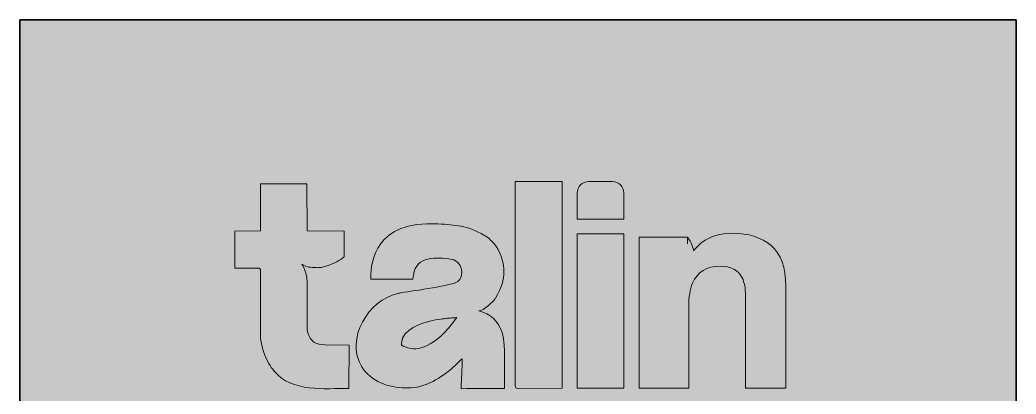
# Model space of a CAD drawing. Header units: centimetres. Extents: x -8 to 123, y -18 to 6.
# Drawn here: x 77.89 to 90.87, y -7.92 to -3.04 of the extents above; entities that cross this region are included whole.
import ezdxf

# ---------------------------------------------------------------- set-up
doc = ezdxf.new("R2010")
doc.units = ezdxf.units.CM
doc.header["$MEASUREMENT"] = 0
doc.layers.add('Layer 1', color=7, linetype='Continuous', lineweight=0)

# ---------------------------------------------------------------- blocks, each defined once
blk = doc.blocks.new('Block_20')
at = {"layer": 'Layer 1', "true_color": 0xf8f8f8, "transparency": 33554687}
h = blk.add_hatch(color=7, dxfattribs=at)
h.dxf.hatch_style = 2
edge = h.paths.add_edge_path()
edge.add_spline(control_points=[(81.789, -7.267), (81.684, -7.25), (81.631, -7.151), (81.631, -7.041), (81.631, -7.041), (81.631, -6.449), (81.631, -6.449), (81.631, -6.374), (81.607, -6.299), (81.562, -6.227), (81.605, -6.259), (81.662, -6.266), (81.716, -6.269), (81.723, -6.27), (81.731, -6.271), (81.739, -6.27), (81.749, -6.271), (81.757, -6.271), (81.765, -6.271), (81.776, -6.271), (81.786, -6.271), (81.794, -6.27), (81.797, -6.27), (81.799, -6.27), (81.8, -6.269), (81.805, -6.269), (81.81, -6.268), (81.814, -6.267), (81.816, -6.267), (81.817, -6.267), (81.818, -6.267), (81.923, -6.243), (82.005, -6.207), (82.071, -6.163), (82.085, -6.153), (82.099, -6.143), (82.112, -6.132), (82.112, -6.132), (82.112, -6.132), (82.113, -6.131), (82.113, -6.131), (82.112, -6.131), (82.112, -6.131), (82.112, -6.131), (82.112, -5.795), (82.112, -5.795), (82.112, -5.795), (81.631, -5.793), (81.631, -5.793), (81.631, -5.793), (81.629, -5.179), (81.629, -5.179), (81.629, -5.179), (81.026, -5.179), (81.026, -5.179), (81.026, -5.179), (81.026, -5.793), (81.026, -5.793), (81.026, -5.793), (80.69, -5.795), (80.69, -5.795), (80.69, -5.795), (80.691, -6.277), (80.691, -6.277), (80.691, -6.277), (81.006, -6.276), (81.006, -6.276), (81.014, -6.281), (81.022, -6.293), (81.026, -6.307), (81.026, -6.307), (81.026, -7.193), (81.026, -7.193), (81.044, -7.308), (81.075, -7.418), (81.133, -7.517), (81.152, -7.553), (81.176, -7.587), (81.203, -7.619), (81.436, -7.897), (81.854, -7.843), (82.177, -7.843), (82.177, -7.843), (82.178, -7.28), (82.178, -7.28), (82.178, -7.28), (81.864, -7.278), (81.864, -7.278), (81.864, -7.278), (81.789, -7.267), (81.789, -7.267)], knot_values=[0, 0, 0, 0, 1, 1, 1, 2, 2, 2, 3, 3, 3, 4, 4, 4, 5, 5, 5, 6, 6, 6, 7, 7, 7, 8, 8, 8, 9, 9, 9, 10, 10, 10, 11, 11, 11, 12, 12, 12, 13, 13, 13, 14, 14, 14, 15, 15, 15, 16, 16, 16, 17, 17, 17, 18, 18, 18, 19, 19, 19, 20, 20, 20, 21, 21, 21, 22, 22, 22, 23, 23, 23, 24, 24, 24, 25, 25, 25, 26, 26, 26, 27, 27, 27, 28, 28, 28, 29, 29, 29, 30, 30, 30, 30], degree=3, periodic=0)
h = blk.add_hatch(color=7, dxfattribs=at)
h.dxf.hatch_style = 2
edge = h.paths.add_edge_path()
edge.add_spline(control_points=[(82.942, -7.316), (82.89, -7.301), (82.861, -7.278), (82.861, -7.278), (82.86, -7.245), (82.865, -7.216), (82.876, -7.189), (82.94, -7.032), (83.191, -6.967), (83.375, -6.94), (83.393, -6.938), (83.412, -6.936), (83.433, -6.934), (83.452, -6.931), (83.47, -6.929), (83.486, -6.928), (83.489, -6.928), (83.492, -6.928), (83.496, -6.927), (83.519, -6.926), (83.537, -6.924), (83.551, -6.924), (83.569, -6.922), (83.58, -6.922), (83.58, -6.922), (83.287, -7.334), (83.057, -7.348), (82.942, -7.316)], knot_values=[0, 0, 0, 0, 1, 1, 1, 2, 2, 2, 3, 3, 3, 4, 4, 4, 5, 5, 5, 6, 6, 6, 7, 7, 7, 8, 8, 8, 9, 9, 9, 9], degree=3, periodic=0)
edge = h.paths.add_edge_path()
edge.add_spline(control_points=[(84.204, -7.843), (84.203, -7.752), (84.203, -7.665), (84.201, -7.573), (84.197, -7.42), (84.217, -7.268), (84.171, -7.117), (84.125, -6.966), (84.019, -6.87), (83.866, -6.835), (83.919, -6.827), (83.968, -6.787), (84.009, -6.751), (84.014, -6.747), (84.02, -6.741), (84.026, -6.735), (84.033, -6.729), (84.039, -6.723), (84.044, -6.718), (84.053, -6.71), (84.059, -6.703), (84.064, -6.697), (84.066, -6.695), (84.067, -6.693), (84.069, -6.691), (84.071, -6.687), (84.074, -6.684), (84.077, -6.68), (84.078, -6.679), (84.079, -6.678), (84.079, -6.677), (84.174, -6.529), (84.2, -6.397), (84.195, -6.287), (84.182, -6.166), (84.144, -6.054), (84.071, -5.964), (84.069, -5.962), (84.068, -5.961), (84.066, -5.958), (84.03, -5.915), (83.986, -5.877), (83.933, -5.846), (83.838, -5.79), (83.738, -5.752), (83.636, -5.73), (83.552, -5.716), (83.452, -5.705), (83.334, -5.702), (83.289, -5.701), (83.241, -5.7), (83.19, -5.701), (82.467, -5.71), (82.456, -6.292), (82.462, -6.419), (82.462, -6.419), (83.009, -6.419), (83.009, -6.419), (83.028, -6.124), (83.26, -6.135), (83.476, -6.154), (83.679, -6.172), (83.675, -6.395), (83.594, -6.452), (83.527, -6.501), (83.027, -6.573), (82.867, -6.595), (82.865, -6.595), (82.864, -6.595), (82.863, -6.596), (82.846, -6.6), (82.829, -6.603), (82.812, -6.607), (82.427, -6.693), (82.124, -7.201), (82.344, -7.561), (82.461, -7.752), (82.694, -7.835), (82.908, -7.838), (83.127, -7.842), (83.294, -7.758), (83.468, -7.624), (83.521, -7.583), (83.597, -7.505), (83.653, -7.459), (83.649, -7.587), (83.642, -7.718), (83.637, -7.847), (83.826, -7.846), (84.015, -7.844), (84.204, -7.843)], knot_values=[0, 0, 0, 0, 1, 1, 1, 2, 2, 2, 3, 3, 3, 4, 4, 4, 5, 5, 5, 6, 6, 6, 7, 7, 7, 8, 8, 8, 9, 9, 9, 10, 10, 10, 11, 11, 11, 12, 12, 12, 13, 13, 13, 14, 14, 14, 15, 15, 15, 16, 16, 16, 17, 17, 17, 18, 18, 18, 19, 19, 19, 20, 20, 20, 21, 21, 21, 22, 22, 22, 23, 23, 23, 24, 24, 24, 25, 25, 25, 26, 26, 26, 27, 27, 27, 28, 28, 28, 29, 29, 29, 30, 30, 30, 30], degree=3, periodic=0)
at = {"layer": 'Layer 1'}
for points, knots in [([(81.789, -7.267), (81.684, -7.25), (81.631, -7.151), (81.631, -7.041), (81.631, -7.041), (81.631, -6.449), (81.631, -6.449), (81.631, -6.374), (81.607, -6.299), (81.562, -6.227), (81.605, -6.259), (81.662, -6.266), (81.716, -6.269), (81.723, -6.27), (81.731, -6.271), (81.739, -6.27), (81.749, -6.271), (81.757, -6.271), (81.765, -6.271), (81.776, -6.271), (81.786, -6.271), (81.794, -6.27), (81.797, -6.27), (81.799, -6.27), (81.8, -6.269), (81.805, -6.269), (81.81, -6.268), (81.814, -6.267), (81.816, -6.267), (81.817, -6.267), (81.818, -6.267), (81.923, -6.243), (82.005, -6.207), (82.071, -6.163), (82.085, -6.153), (82.099, -6.143), (82.112, -6.132), (82.112, -6.132), (82.112, -6.132), (82.113, -6.131), (82.113, -6.131), (82.112, -6.131), (82.112, -6.131), (82.112, -6.131), (82.112, -5.795), (82.112, -5.795), (82.112, -5.795), (81.631, -5.793), (81.631, -5.793), (81.631, -5.793), (81.629, -5.179), (81.629, -5.179), (81.629, -5.179), (81.026, -5.179), (81.026, -5.179), (81.026, -5.179), (81.026, -5.793), (81.026, -5.793), (81.026, -5.793), (80.69, -5.795), (80.69, -5.795), (80.69, -5.795), (80.691, -6.277), (80.691, -6.277), (80.691, -6.277), (81.006, -6.276), (81.006, -6.276), (81.014, -6.281), (81.022, -6.293), (81.026, -6.307), (81.026, -6.307), (81.026, -7.193), (81.026, -7.193), (81.044, -7.308), (81.075, -7.418), (81.133, -7.517), (81.152, -7.553), (81.176, -7.587), (81.203, -7.619), (81.436, -7.897), (81.854, -7.843), (82.177, -7.843), (82.177, -7.843), (82.178, -7.28), (82.178, -7.28), (82.178, -7.28), (81.864, -7.278), (81.864, -7.278), (81.864, -7.278), (81.789, -7.267), (81.789, -7.267)], [0, 0, 0, 0, 1, 1, 1, 2, 2, 2, 3, 3, 3, 4, 4, 4, 5, 5, 5, 6, 6, 6, 7, 7, 7, 8, 8, 8, 9, 9, 9, 10, 10, 10, 11, 11, 11, 12, 12, 12, 13, 13, 13, 14, 14, 14, 15, 15, 15, 16, 16, 16, 17, 17, 17, 18, 18, 18, 19, 19, 19, 20, 20, 20, 21, 21, 21, 22, 22, 22, 23, 23, 23, 24, 24, 24, 25, 25, 25, 26, 26, 26, 27, 27, 27, 28, 28, 28, 29, 29, 29, 30, 30, 30, 30]), ([(84.204, -7.843), (84.203, -7.752), (84.203, -7.665), (84.201, -7.573), (84.197, -7.42), (84.217, -7.268), (84.171, -7.117), (84.125, -6.966), (84.019, -6.87), (83.866, -6.835), (83.919, -6.827), (83.968, -6.787), (84.009, -6.751), (84.014, -6.747), (84.02, -6.741), (84.026, -6.735), (84.033, -6.729), (84.039, -6.723), (84.044, -6.718), (84.053, -6.71), (84.059, -6.703), (84.064, -6.697), (84.066, -6.695), (84.067, -6.693), (84.069, -6.691), (84.071, -6.687), (84.074, -6.684), (84.077, -6.68), (84.078, -6.679), (84.079, -6.678), (84.079, -6.677), (84.174, -6.529), (84.2, -6.397), (84.195, -6.287), (84.182, -6.166), (84.144, -6.054), (84.071, -5.964), (84.069, -5.962), (84.068, -5.961), (84.066, -5.958), (84.03, -5.915), (83.986, -5.877), (83.933, -5.846), (83.838, -5.79), (83.738, -5.752), (83.636, -5.73), (83.552, -5.716), (83.452, -5.705), (83.334, -5.702), (83.289, -5.701), (83.241, -5.7), (83.19, -5.701), (82.467, -5.71), (82.456, -6.292), (82.462, -6.419), (82.462, -6.419), (83.009, -6.419), (83.009, -6.419), (83.028, -6.124), (83.26, -6.135), (83.476, -6.154), (83.679, -6.172), (83.675, -6.395), (83.594, -6.452), (83.527, -6.501), (83.027, -6.573), (82.867, -6.595), (82.865, -6.595), (82.864, -6.595), (82.863, -6.596), (82.846, -6.6), (82.829, -6.603), (82.812, -6.607), (82.427, -6.693), (82.124, -7.201), (82.344, -7.561), (82.461, -7.752), (82.694, -7.835), (82.908, -7.838), (83.127, -7.842), (83.294, -7.758), (83.468, -7.624), (83.521, -7.583), (83.597, -7.505), (83.653, -7.459), (83.649, -7.587), (83.642, -7.718), (83.637, -7.847), (83.826, -7.846), (84.015, -7.844), (84.204, -7.843)], [0, 0, 0, 0, 1, 1, 1, 2, 2, 2, 3, 3, 3, 4, 4, 4, 5, 5, 5, 6, 6, 6, 7, 7, 7, 8, 8, 8, 9, 9, 9, 10, 10, 10, 11, 11, 11, 12, 12, 12, 13, 13, 13, 14, 14, 14, 15, 15, 15, 16, 16, 16, 17, 17, 17, 18, 18, 18, 19, 19, 19, 20, 20, 20, 21, 21, 21, 22, 22, 22, 23, 23, 23, 24, 24, 24, 25, 25, 25, 26, 26, 26, 27, 27, 27, 28, 28, 28, 29, 29, 29, 30, 30, 30, 30]), ([(82.942, -7.316), (82.89, -7.301), (82.861, -7.278), (82.861, -7.278), (82.86, -7.245), (82.865, -7.216), (82.876, -7.189), (82.94, -7.032), (83.191, -6.967), (83.375, -6.94), (83.393, -6.938), (83.412, -6.936), (83.433, -6.934), (83.452, -6.931), (83.47, -6.929), (83.486, -6.928), (83.489, -6.928), (83.492, -6.928), (83.496, -6.927), (83.519, -6.926), (83.537, -6.924), (83.551, -6.924), (83.569, -6.922), (83.58, -6.922), (83.58, -6.922), (83.287, -7.334), (83.057, -7.348), (82.942, -7.316)], [0, 0, 0, 0, 1, 1, 1, 2, 2, 2, 3, 3, 3, 4, 4, 4, 5, 5, 5, 6, 6, 6, 7, 7, 7, 8, 8, 8, 9, 9, 9, 9])]:
    blk.add_open_spline(points, degree=3, knots=knots, dxfattribs=at)
blk = doc.blocks.new('Block_21')
at = {"layer": 'Layer 1', "true_color": 0xf8f8f8, "transparency": 33554687}
h = blk.add_hatch(color=7, dxfattribs=at)
h.dxf.hatch_style = 2
edge = h.paths.add_edge_path()
edge.add_spline(control_points=[(84.341, -7.811), (84.342, -7.831), (84.355, -7.843), (84.372, -7.843), (84.372, -7.843), (84.955, -7.841), (84.955, -7.841), (84.955, -7.841), (84.955, -5.15), (84.955, -5.15), (84.955, -5.15), (84.341, -5.15), (84.341, -5.15), (84.341, -5.15), (84.341, -7.811), (84.341, -7.811)], knot_values=[0, 0, 0, 0, 1, 1, 1, 2, 2, 2, 3, 3, 3, 4, 4, 4, 5, 5, 5, 5], degree=3, periodic=0)
h = blk.add_hatch(color=7, dxfattribs=at)
h.dxf.hatch_style = 2
h.paths.add_polyline_path([(85.149, -5.832), (85.149, -7.842), (85.756, -7.842), (85.756, -5.831)])
h = blk.add_hatch(color=7, dxfattribs=at)
h.dxf.hatch_style = 2
edge = h.paths.add_edge_path()
edge.add_spline(control_points=[(87.867, -6.514), (87.867, -6.267), (87.803, -6.09), (87.674, -5.983), (87.544, -5.876), (87.378, -5.823), (87.175, -5.823), (87.013, -5.823), (86.879, -5.863), (86.773, -5.942), (86.738, -5.969), (86.702, -6.006), (86.665, -6.052), (86.664, -6.05), (86.664, -6.048), (86.664, -6.046), (86.664, -6.045), (86.664, -6.045), (86.663, -6.044), (86.65, -5.983), (86.629, -5.935), (86.604, -5.898), (86.598, -5.889), (86.592, -5.881), (86.585, -5.873), (86.585, -5.873), (86.585, -5.884), (86.585, -5.884), (86.585, -5.884), (86.585, -5.962), (86.585, -5.962), (86.585, -5.962), (86.585, -5.874), (86.585, -5.874), (86.585, -5.874), (85.957, -5.874), (85.957, -5.874), (85.957, -5.874), (85.957, -7.842), (85.957, -7.842), (85.957, -7.842), (86.602, -7.842), (86.602, -7.842), (86.602, -7.842), (86.602, -6.775), (86.602, -6.775), (86.602, -6.653), (86.618, -6.553), (86.652, -6.474), (86.717, -6.326), (86.837, -6.252), (87.011, -6.252), (87.153, -6.252), (87.249, -6.302), (87.299, -6.404), (87.327, -6.459), (87.341, -6.539), (87.341, -6.643), (87.341, -6.643), (87.341, -7.842), (87.341, -7.842), (87.341, -7.842), (87.867, -7.842), (87.867, -7.842), (87.867, -7.842), (87.867, -6.514), (87.867, -6.514)], knot_values=[0, 0, 0, 0, 1, 1, 1, 2, 2, 2, 3, 3, 3, 4, 4, 4, 5, 5, 5, 6, 6, 6, 7, 7, 7, 8, 8, 8, 9, 9, 9, 10, 10, 10, 11, 11, 11, 12, 12, 12, 13, 13, 13, 14, 14, 14, 15, 15, 15, 16, 16, 16, 17, 17, 17, 18, 18, 18, 19, 19, 19, 20, 20, 20, 21, 21, 21, 22, 22, 22, 22], degree=3, periodic=0)
at = {"layer": 'Layer 1'}
blk.add_lwpolyline([(85.149, -5.832), (85.149, -7.842), (85.756, -7.842), (85.756, -5.831)], close=True, dxfattribs=at)
for points, knots in [([(84.341, -7.811), (84.342, -7.831), (84.355, -7.843), (84.372, -7.843), (84.372, -7.843), (84.955, -7.841), (84.955, -7.841), (84.955, -7.841), (84.955, -5.15), (84.955, -5.15), (84.955, -5.15), (84.341, -5.15), (84.341, -5.15), (84.341, -5.15), (84.341, -7.811), (84.341, -7.811)], [0, 0, 0, 0, 1, 1, 1, 2, 2, 2, 3, 3, 3, 4, 4, 4, 5, 5, 5, 5]), ([(87.867, -6.514), (87.867, -6.267), (87.803, -6.09), (87.674, -5.983), (87.544, -5.876), (87.378, -5.823), (87.175, -5.823), (87.013, -5.823), (86.879, -5.863), (86.773, -5.942), (86.738, -5.969), (86.702, -6.006), (86.665, -6.052), (86.664, -6.05), (86.664, -6.048), (86.664, -6.046), (86.664, -6.045), (86.664, -6.045), (86.663, -6.044), (86.65, -5.983), (86.629, -5.935), (86.604, -5.898), (86.598, -5.889), (86.592, -5.881), (86.585, -5.873), (86.585, -5.873), (86.585, -5.884), (86.585, -5.884), (86.585, -5.884), (86.585, -5.962), (86.585, -5.962), (86.585, -5.962), (86.585, -5.874), (86.585, -5.874), (86.585, -5.874), (85.957, -5.874), (85.957, -5.874), (85.957, -5.874), (85.957, -7.842), (85.957, -7.842), (85.957, -7.842), (86.602, -7.842), (86.602, -7.842), (86.602, -7.842), (86.602, -6.775), (86.602, -6.775), (86.602, -6.653), (86.618, -6.553), (86.652, -6.474), (86.717, -6.326), (86.837, -6.252), (87.011, -6.252), (87.153, -6.252), (87.249, -6.302), (87.299, -6.404), (87.327, -6.459), (87.341, -6.539), (87.341, -6.643), (87.341, -6.643), (87.341, -7.842), (87.341, -7.842), (87.341, -7.842), (87.867, -7.842), (87.867, -7.842), (87.867, -7.842), (87.867, -6.514), (87.867, -6.514)], [0, 0, 0, 0, 1, 1, 1, 2, 2, 2, 3, 3, 3, 4, 4, 4, 5, 5, 5, 6, 6, 6, 7, 7, 7, 8, 8, 8, 9, 9, 9, 10, 10, 10, 11, 11, 11, 12, 12, 12, 13, 13, 13, 14, 14, 14, 15, 15, 15, 16, 16, 16, 17, 17, 17, 18, 18, 18, 19, 19, 19, 20, 20, 20, 21, 21, 21, 22, 22, 22, 22])]:
    blk.add_open_spline(points, degree=3, knots=knots, dxfattribs=at)
blk = doc.blocks.new('Block_19')
at = {"layer": 'Layer 1', "true_color": 0xf8f8f8, "transparency": 33554687}
h = blk.add_hatch(color=7, dxfattribs=at)
h.dxf.hatch_style = 2
edge = h.paths.add_edge_path()
edge.add_spline(control_points=[(85.609, -5.15), (85.609, -5.15), (85.299, -5.15), (85.299, -5.15), (85.216, -5.15), (85.149, -5.217), (85.149, -5.299), (85.149, -5.299), (85.149, -5.638), (85.149, -5.638), (85.149, -5.638), (85.756, -5.638), (85.756, -5.638), (85.756, -5.638), (85.756, -5.298), (85.756, -5.298), (85.756, -5.216), (85.69, -5.15), (85.609, -5.15)], knot_values=[0, 0, 0, 0, 1, 1, 1, 2, 2, 2, 3, 3, 3, 4, 4, 4, 5, 5, 5, 6, 6, 6, 6], degree=3, periodic=0)
at = {"layer": 'Layer 1'}
blk.add_open_spline([(85.609, -5.15), (85.609, -5.15), (85.299, -5.15), (85.299, -5.15), (85.216, -5.15), (85.149, -5.217), (85.149, -5.299), (85.149, -5.299), (85.149, -5.638), (85.149, -5.638), (85.149, -5.638), (85.756, -5.638), (85.756, -5.638), (85.756, -5.638), (85.756, -5.298), (85.756, -5.298), (85.756, -5.216), (85.69, -5.15), (85.609, -5.15)], degree=3, knots=[0, 0, 0, 0, 1, 1, 1, 2, 2, 2, 3, 3, 3, 4, 4, 4, 5, 5, 5, 6, 6, 6, 6], dxfattribs=at)
for name in ['Block_20', 'Block_21']:
    blk.add_blockref(name, (0, 0), dxfattribs=at)
blk = doc.blocks.new('Block_18')
at = {"layer": 'Layer 1'}
blk.add_blockref('Block_19', (0, 0), dxfattribs=at)

msp = doc.modelspace()

# ---------------------------------------------------------------- hatches: boundary and pattern name
at = {"layer": 'Layer 1', "true_color": 0xf8f8f8, "transparency": 33554687}
h = msp.add_hatch(color=7, dxfattribs=at)
h.dxf.hatch_style = 2
h.paths.add_polyline_path([(90.865, -10.384), (77.891, -10.384), (77.891, -3.045), (90.865, -3.045)])

# ---------------------------------------------------------------- linework, layer by layer
at = {"layer": 'Layer 1', "color": 18, "lineweight": 35, "true_color": 0x000000}
msp.add_lwpolyline([(90.865, -10.384), (77.891, -10.384), (77.891, -3.045), (90.865, -3.045)], close=True, dxfattribs=at)

# ---------------------------------------------------------------- block references
at = {"layer": 'Layer 1'}
msp.add_blockref('Block_18', (0, 0), dxfattribs=at)

doc.saveas('drawing.dxf')
